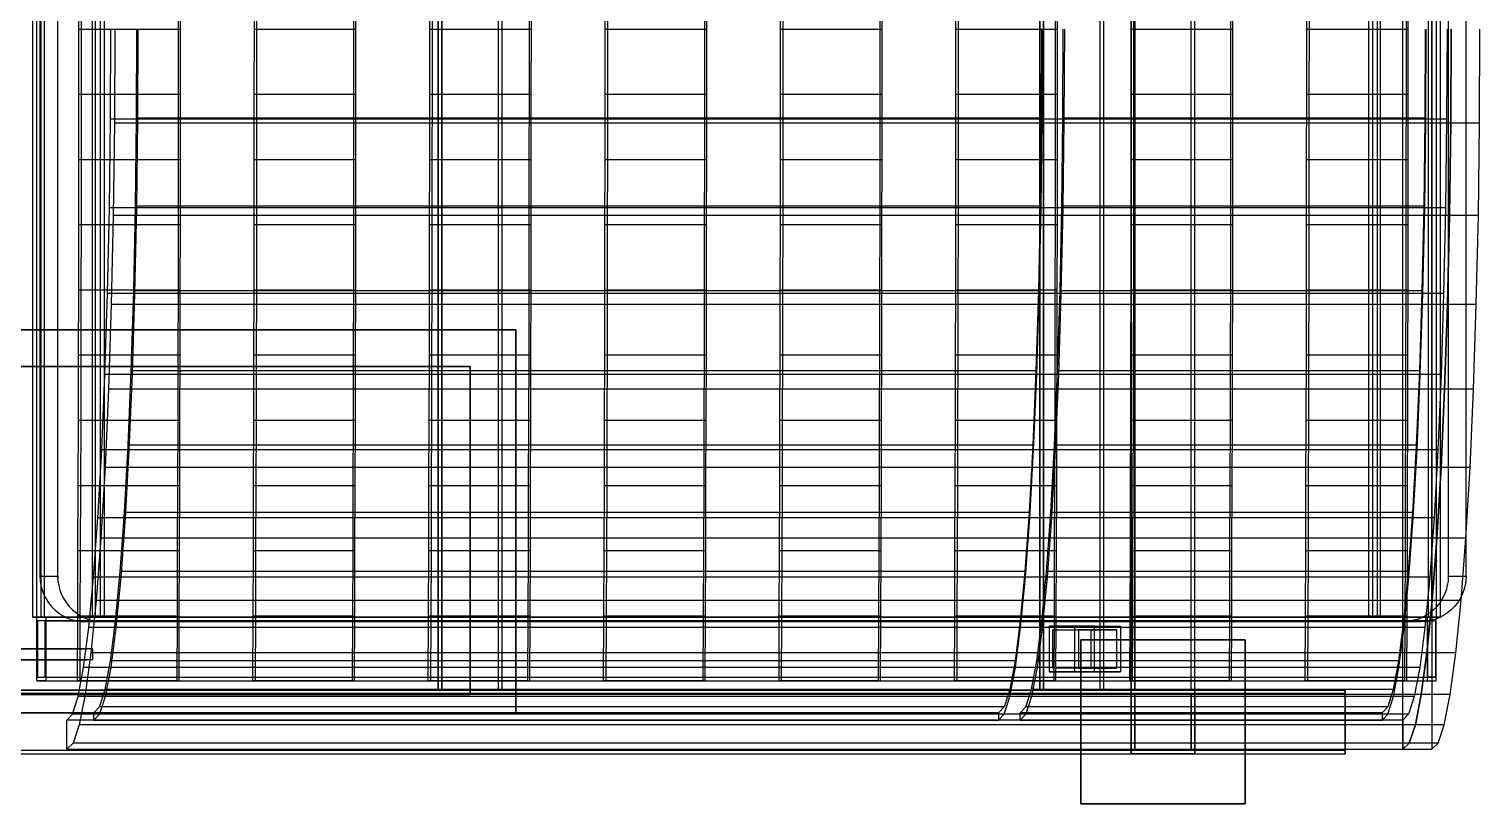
# Model space of a CAD drawing. Header units: millimetres. Extents: x -780 to 1354, y -435 to 425.
# Drawn here: x 558 to 1354, y -425 to 0 of the extents above; entities that cross this region are included whole.
import ezdxf

# ---------------------------------------------------------------- set-up
doc = ezdxf.new("R2010")
doc.units = ezdxf.units.MM
for name, color, linetype in [('B01', 7, 'Continuous'), ('B12', 7, 'Continuous'), ('B220', 7, 'Continuous'), ('B320', 7, 'Continuous'), ('B63', 7, 'Continuous'), ('B64', 7, 'Continuous'), ('C3', 7, 'Continuous'), ('C31', 7, 'Continuous'), ('E09', 7, 'Continuous'), ('E10', 7, 'Continuous'), ('EH1', 7, 'Continuous'), ('EH2', 7, 'Continuous'), ('H010', 7, 'Continuous'), ('L010', 7, 'Continuous'), ('L020', 7, 'Continuous'), ('L021', 7, 'Continuous'), ('L1000', 7, 'Continuous'), ('L1001', 7, 'Continuous'), ('L1002', 7, 'Continuous'), ('L1003', 7, 'Continuous'), ('L1004', 7, 'Continuous'), ('L1005', 7, 'Continuous'), ('L1006', 7, 'Continuous'), ('L1007', 7, 'Continuous'), ('L200', 7, 'Continuous'), ('T10', 7, 'Continuous')]:
    doc.layers.add(name, color=color, linetype=linetype)

msp = doc.modelspace()

# ---------------------------------------------------------------- linework, layer by layer
at = {"layer": 'B01'}
for points in [[(1280, -362.5), (-780, -362.5)], [(-780, -362.5), (1280, -362.5)], [(1280, -364.5), (-780, -364.5)], [(-780, -364.5), (1280, -364.5)], [(1280, -362.5), (1280, -362.5)], [(1280, -397.5), (1280, -362.5)], [(1280, -362.5), (1280, -397.5)], [(1280, -395.5), (1280, -364.5)], [(1280, -364.5), (1280, -395.5)], [(1280, -364.5), (1280, -364.5)], [(-780, -395.5), (1280, -395.5)], [(-780, -395.5), (1280, -395.5)], [(-780, -397.5), (1280, -397.5)], [(-780, -397.5), (1280, -397.5)], [(1280, -395.5), (1280, -395.5)], [(1280, -397.5), (1280, -397.5)]]:
    msp.add_lwpolyline(points, dxfattribs=at)
at = {"layer": 'B12'}
for points in [[(1162.5, 362.5), (1162.5, -362.5)], [(1162.5, -362.5), (1162.5, 362.5)], [(1164.5, 362.5), (1164.5, -362.5)], [(1164.5, -362.5), (1164.5, 362.5)], [(1195.5, -362.5), (1195.5, 362.5)], [(1195.5, -362.5), (1195.5, 362.5)], [(1197.5, -362.5), (1197.5, 362.5)], [(1197.5, -362.5), (1197.5, 362.5)], [(1162.5, -362.5), (1162.5, -362.5)], [(1162.5, -362.5), (1197.5, -362.5)], [(1197.5, -362.5), (1162.5, -362.5)], [(1164.5, -362.5), (1195.5, -362.5)], [(1195.5, -362.5), (1164.5, -362.5)], [(1164.5, -362.5), (1164.5, -362.5)], [(1195.5, -362.5), (1195.5, -362.5)], [(1197.5, -362.5), (1197.5, -362.5)]]:
    msp.add_lwpolyline(points, dxfattribs=at)
at = {"layer": 'B220'}
for points in [[(1162.5, -362.5), (1162.5, -362.5)], [(1197.5, -362.5), (1162.5, -362.5)], [(1162.5, -362.5), (1197.5, -362.5)], [(1162.5, -362.5), (1162.5, -397.5)], [(1162.5, -397.5), (1162.5, -362.5)], [(1164.5, -364.5), (1164.5, -364.5)], [(1164.5, -395.5), (1164.5, -364.5)], [(1164.5, -364.5), (1164.5, -395.5)], [(1164.5, -364.5), (1195.5, -364.5)], [(1195.5, -364.5), (1164.5, -364.5)], [(1195.5, -364.5), (1195.5, -364.5)], [(1195.5, -364.5), (1195.5, -395.5)], [(1195.5, -395.5), (1195.5, -364.5)], [(1197.5, -362.5), (1197.5, -362.5)], [(1197.5, -397.5), (1197.5, -362.5)], [(1197.5, -362.5), (1197.5, -397.5)], [(1162.5, -397.5), (1162.5, -397.5)], [(1162.5, -397.5), (1197.5, -397.5)], [(1197.5, -397.5), (1162.5, -397.5)], [(1164.5, -395.5), (1164.5, -395.5)], [(1195.5, -395.5), (1164.5, -395.5)], [(1164.5, -395.5), (1195.5, -395.5)], [(1195.5, -395.5), (1195.5, -395.5)], [(1197.5, -397.5), (1197.5, -397.5)]]:
    msp.add_lwpolyline(points, dxfattribs=at)
at = {"layer": 'B320'}
for points in [[(1135, -425), (1135, -335)], [(1135, -335), (1135, -335)], [(1135, -335), (1135, -425)], [(1225, -335), (1135, -335)], [(1135, -335), (1225, -335)], [(1225, -335), (1225, -425)], [(1225, -335), (1225, -335)], [(1225, -425), (1225, -335)], [(1135, -425), (1135, -425)], [(1135, -425), (1225, -425)], [(1225, -425), (1135, -425)], [(1225, -425), (1225, -425)]]:
    msp.add_lwpolyline(points, dxfattribs=at)
at = {"layer": 'B63'}
for points in [[(782.5, 362.5), (782.5, -362.5)], [(782.5, -362.5), (782.5, 362.5)], [(784.5, 362.5), (784.5, -362.5)], [(784.5, -362.5), (784.5, 362.5)], [(815.5, -362.5), (815.5, 362.5)], [(815.5, -362.5), (815.5, 362.5)], [(817.5, -362.5), (817.5, 362.5)], [(817.5, -362.5), (817.5, 362.5)], [(782.5, -362.5), (782.5, -362.5)], [(782.5, -362.5), (817.5, -362.5)], [(817.5, -362.5), (782.5, -362.5)], [(784.5, -362.5), (815.5, -362.5)], [(815.5, -362.5), (784.5, -362.5)], [(784.5, -362.5), (784.5, -362.5)], [(815.5, -362.5), (815.5, -362.5)], [(817.5, -362.5), (817.5, -362.5)]]:
    msp.add_lwpolyline(points, dxfattribs=at)
at = {"layer": 'B64'}
for points in [[(1112.5, 362.5), (1112.5, -362.5)], [(1112.5, -362.5), (1112.5, 362.5)], [(1114.5, 362.5), (1114.5, -362.5)], [(1114.5, -362.5), (1114.5, 362.5)], [(1145.5, -362.5), (1145.5, 362.5)], [(1145.5, -362.5), (1145.5, 362.5)], [(1147.5, -362.5), (1147.5, 362.5)], [(1147.5, -362.5), (1147.5, 362.5)], [(1112.5, -362.5), (1112.5, -362.5)], [(1112.5, -362.5), (1147.5, -362.5)], [(1147.5, -362.5), (1112.5, -362.5)], [(1114.5, -362.5), (1145.5, -362.5)], [(1145.5, -362.5), (1114.5, -362.5)], [(1114.5, -362.5), (1114.5, -362.5)], [(1145.5, -362.5), (1145.5, -362.5)], [(1147.5, -362.5), (1147.5, -362.5)]]:
    msp.add_lwpolyline(points, dxfattribs=at)
at = {"layer": 'C3'}
for points in [[(602.78, -49.47), (602.99, 0)], [(605.21, 0), (604.99, -51.56)], [(1335.79, 0), (1335.58, -49.47)], [(1337.79, -51.56), (1338.01, 0)], [(602.16, -98.09), (602.78, -49.47)], [(1335.58, -49.47), (602.78, -49.47)], [(604.99, -51.56), (604.31, -102.23)], [(1337.79, -51.56), (604.99, -51.56)], [(1335.58, -49.47), (1334.96, -98.09)], [(1337.11, -102.23), (1337.79, -51.56)], [(601.14, -145.04), (602.16, -98.09)], [(1334.96, -98.09), (602.16, -98.09)], [(604.31, -102.23), (603.2, -151.16)], [(1337.11, -102.23), (604.31, -102.23)], [(1334.96, -98.09), (1333.94, -145.04)], [(1336, -151.16), (1337.11, -102.23)], [(599.74, -189.5), (601.14, -145.04)], [(1333.94, -145.04), (601.14, -145.04)], [(603.2, -151.16), (601.67, -197.5)], [(1336, -151.16), (603.2, -151.16)], [(1333.94, -145.04), (1332.54, -189.5)], [(1334.47, -197.5), (1336, -151.16)], [(597.98, -230.72), (599.74, -189.5)], [(1332.54, -189.5), (599.74, -189.5)], [(1332.54, -189.5), (1330.78, -230.72)], [(601.67, -197.5), (599.75, -240.46)], [(1334.47, -197.5), (601.67, -197.5)], [(1332.55, -240.46), (1334.47, -197.5)], [(595.89, -267.99), (597.98, -230.72)], [(1330.78, -230.72), (597.98, -230.72)], [(1330.78, -230.72), (1328.69, -267.99)], [(599.75, -240.46), (597.47, -279.31)], [(1332.55, -240.46), (599.75, -240.46)], [(1330.27, -279.31), (1332.55, -240.46)], [(593.51, -300.68), (595.89, -267.99)], [(1328.69, -267.99), (595.89, -267.99)], [(1328.69, -267.99), (1326.31, -300.68)], [(597.47, -279.31), (594.87, -313.37)], [(1330.27, -279.31), (597.47, -279.31)], [(1327.67, -313.37), (1330.27, -279.31)], [(590.88, -328.22), (593.51, -300.68)], [(1326.31, -300.68), (593.51, -300.68)], [(1326.31, -300.68), (1323.68, -328.22)], [(594.87, -313.37), (591.99, -342.08)], [(1327.67, -313.37), (594.87, -313.37)], [(1324.79, -342.08), (1327.67, -313.37)], [(588.04, -350.15), (590.88, -328.22)], [(1323.68, -328.22), (590.88, -328.22)], [(1323.68, -328.22), (1320.84, -350.15)], [(591.99, -342.08), (588.89, -364.93)], [(1324.79, -342.08), (591.99, -342.08)], [(1321.69, -364.93), (1324.79, -342.08)], [(585.04, -366.09), (588.04, -350.15)], [(1320.84, -350.15), (588.04, -350.15)], [(1320.84, -350.15), (1317.84, -366.09)], [(588.89, -364.93), (585.62, -381.54)], [(1321.69, -364.93), (588.89, -364.93)], [(1318.41, -381.54), (1321.69, -364.93)], [(581.93, -375.76), (585.04, -366.09)], [(1317.84, -366.09), (585.04, -366.09)], [(1317.84, -366.09), (1314.73, -375.76)], [(578.77, -379), (581.93, -375.76)], [(1311.57, -379), (578.77, -379)], [(578.77, -395), (578.77, -379)], [(1314.73, -375.76), (581.93, -375.76)], [(585.62, -381.54), (582.22, -391.62)], [(1318.41, -381.54), (585.62, -381.54)], [(1314.73, -375.76), (1311.57, -379)], [(1311.57, -379), (1311.57, -395)], [(1315.02, -391.62), (1318.41, -381.54)], [(582.22, -391.62), (578.77, -395)], [(578.77, -395), (1311.57, -395)], [(1315.02, -391.62), (582.22, -391.62)], [(1311.57, -395), (1315.02, -391.62)]]:
    msp.add_lwpolyline(points, dxfattribs=at)
at = {"layer": 'C31'}
for points in [[(1311.57, -395), (1311.57, 395)], [(1327.41, 395), (1327.41, -395)], [(1338.01, 0), (1337.79, -51.56)], [(1353.63, -51.56), (1353.86, 0)], [(1337.79, -51.56), (1337.11, -102.23)], [(1353.63, -51.56), (1337.79, -51.56)], [(1352.96, -102.23), (1353.63, -51.56)], [(1337.11, -102.23), (1336, -151.16)], [(1352.96, -102.23), (1337.11, -102.23)], [(1351.84, -151.16), (1352.96, -102.23)], [(1336, -151.16), (1334.47, -197.5)], [(1351.84, -151.16), (1336, -151.16)], [(1350.31, -197.5), (1351.84, -151.16)], [(1334.47, -197.5), (1332.55, -240.46)], [(1350.31, -197.5), (1334.47, -197.5)], [(1348.39, -240.46), (1350.31, -197.5)], [(1332.55, -240.46), (1330.27, -279.31)], [(1348.39, -240.46), (1332.55, -240.46)], [(1346.11, -279.31), (1348.39, -240.46)], [(1330.27, -279.31), (1327.67, -313.37)], [(1346.11, -279.31), (1330.27, -279.31)], [(1343.51, -313.37), (1346.11, -279.31)], [(1327.67, -313.37), (1324.79, -342.08)], [(1343.51, -313.37), (1327.67, -313.37)], [(1340.64, -342.08), (1343.51, -313.37)], [(1324.79, -342.08), (1321.69, -364.93)], [(1340.64, -342.08), (1324.79, -342.08)], [(1337.53, -364.93), (1340.64, -342.08)], [(1321.69, -364.93), (1318.41, -381.54)], [(1337.53, -364.93), (1321.69, -364.93)], [(1334.26, -381.54), (1337.53, -364.93)], [(1318.41, -381.54), (1315.02, -391.62)], [(1334.26, -381.54), (1318.41, -381.54)], [(1330.87, -391.62), (1334.26, -381.54)], [(1315.02, -391.62), (1311.57, -395)], [(1311.57, -395), (1327.41, -395)], [(1330.87, -391.62), (1315.02, -391.62)], [(1327.41, -395), (1330.87, -391.62)]]:
    msp.add_lwpolyline(points, dxfattribs=at)
at = {"layer": 'E09'}
for points in [[(825, -165), (475, -165)], [(475, -165), (825, -165)], [(825, -165), (825, -375)], [(825, -165), (825, -165)], [(825, -375), (825, -165)], [(475, -375), (825, -375)], [(825, -375), (475, -375)], [(825, -375), (825, -375)]]:
    msp.add_lwpolyline(points, dxfattribs=at)
at = {"layer": 'E10'}
for points in [[(800, -185), (500, -185)], [(500, -185), (800, -185)], [(800, -185), (800, -365)], [(800, -185), (800, -185)], [(800, -365), (800, -185)], [(500, -365), (800, -365)], [(800, -365), (500, -365)], [(800, -365), (800, -365)]]:
    msp.add_lwpolyline(points, dxfattribs=at)
at = {"layer": 'EH1'}
for points in [[(617.08, -48.95), (617.28, 0)], [(617.84, 0), (617.63, -49.47)], [(1113.46, 0), (1113.25, -48.95)], [(1113.81, -49.47), (1114.01, 0)], [(616.48, -97.06), (617.08, -48.95)], [(617.63, -49.47), (617.02, -98.09)], [(1113.25, -48.95), (617.08, -48.95)], [(1113.81, -49.47), (617.63, -49.47)], [(1113.25, -48.95), (1112.65, -97.06)], [(1113.19, -98.09), (1113.81, -49.47)], [(615.48, -143.51), (616.48, -97.06)], [(617.02, -98.09), (616, -145.04)], [(1112.65, -97.06), (616.48, -97.06)], [(1113.19, -98.09), (617.02, -98.09)], [(1112.65, -97.06), (1111.66, -143.51)], [(1112.17, -145.04), (1113.19, -98.09)], [(614.12, -187.5), (615.48, -143.51)], [(616, -145.04), (614.6, -189.5)], [(1111.66, -143.51), (615.48, -143.51)], [(1112.17, -145.04), (616, -145.04)], [(1111.66, -143.51), (1110.29, -187.5)], [(1110.77, -189.5), (1112.17, -145.04)], [(612.4, -228.29), (614.12, -187.5)], [(614.6, -189.5), (612.84, -230.72)], [(1110.29, -187.5), (614.12, -187.5)], [(1110.77, -189.5), (614.6, -189.5)], [(1110.29, -187.5), (1108.57, -228.29)], [(1109.01, -230.72), (1110.77, -189.5)], [(610.36, -265.17), (612.4, -228.29)], [(612.84, -230.72), (610.75, -267.99)], [(1108.57, -228.29), (612.4, -228.29)], [(1109.01, -230.72), (612.84, -230.72)], [(1108.57, -228.29), (1106.53, -265.17)], [(1106.92, -267.99), (1109.01, -230.72)], [(608.03, -297.51), (610.36, -265.17)], [(610.75, -267.99), (608.37, -300.68)], [(1106.53, -265.17), (610.36, -265.17)], [(1106.92, -267.99), (610.75, -267.99)], [(1106.53, -265.17), (1104.2, -297.51)], [(1104.54, -300.68), (1106.92, -267.99)], [(605.46, -324.76), (608.03, -297.51)], [(608.37, -300.68), (605.73, -328.22)], [(1104.2, -297.51), (608.03, -297.51)], [(1104.54, -300.68), (608.37, -300.68)], [(1104.2, -297.51), (1101.63, -324.76)], [(1101.91, -328.22), (1104.54, -300.68)], [(602.68, -346.45), (605.46, -324.76)], [(1101.63, -324.76), (605.46, -324.76)], [(1101.63, -324.76), (1098.85, -346.45)], [(605.73, -328.22), (602.89, -350.15)], [(1101.91, -328.22), (605.73, -328.22)], [(1099.06, -350.15), (1101.91, -328.22)], [(599.75, -362.22), (602.68, -346.45)], [(1098.85, -346.45), (602.68, -346.45)], [(1098.85, -346.45), (1095.92, -362.22)], [(602.89, -350.15), (599.89, -366.09)], [(1099.06, -350.15), (602.89, -350.15)], [(1096.06, -366.09), (1099.06, -350.15)], [(596.71, -371.79), (599.75, -362.22)], [(1095.92, -362.22), (599.75, -362.22)], [(1095.92, -362.22), (1092.89, -371.79)], [(593.63, -375), (596.71, -371.79)], [(1092.89, -371.79), (596.71, -371.79)], [(599.89, -366.09), (596.79, -375.76)], [(1096.06, -366.09), (599.89, -366.09)], [(1092.89, -371.79), (1089.8, -375)], [(1092.96, -375.76), (1096.06, -366.09)], [(1089.8, -375), (593.63, -375)], [(593.63, -379), (593.63, -375)], [(596.79, -375.76), (593.63, -379)], [(593.63, -379), (1089.8, -379)], [(1092.96, -375.76), (596.79, -375.76)], [(1089.8, -375), (1089.8, -379)], [(1089.8, -379), (1092.96, -375.76)]]:
    msp.add_lwpolyline(points, dxfattribs=at)
at = {"layer": 'EH2'}
for points in [[(1125.14, -48.95), (1125.34, 0)], [(1125.9, 0), (1125.69, -49.47)], [(1323.81, 0), (1323.61, -48.95)], [(1324.16, -49.47), (1324.37, 0)], [(1124.53, -97.06), (1125.14, -48.95)], [(1125.69, -49.47), (1125.07, -98.09)], [(1323.61, -48.95), (1125.14, -48.95)], [(1324.16, -49.47), (1125.69, -49.47)], [(1323.61, -48.95), (1323, -97.06)], [(1323.54, -98.09), (1324.16, -49.47)], [(1123.54, -143.51), (1124.53, -97.06)], [(1125.07, -98.09), (1124.05, -145.04)], [(1323, -97.06), (1124.53, -97.06)], [(1323.54, -98.09), (1125.07, -98.09)], [(1323, -97.06), (1322.01, -143.51)], [(1322.52, -145.04), (1323.54, -98.09)], [(1122.17, -187.5), (1123.54, -143.51)], [(1124.05, -145.04), (1122.65, -189.5)], [(1322.01, -143.51), (1123.54, -143.51)], [(1322.52, -145.04), (1124.05, -145.04)], [(1322.01, -143.51), (1320.64, -187.5)], [(1321.12, -189.5), (1322.52, -145.04)], [(1120.45, -228.29), (1122.17, -187.5)], [(1122.65, -189.5), (1120.89, -230.72)], [(1320.64, -187.5), (1122.17, -187.5)], [(1321.12, -189.5), (1122.65, -189.5)], [(1320.64, -187.5), (1318.92, -228.29)], [(1319.36, -230.72), (1321.12, -189.5)], [(1118.41, -265.17), (1120.45, -228.29)], [(1120.89, -230.72), (1118.8, -267.99)], [(1318.92, -228.29), (1120.45, -228.29)], [(1319.36, -230.72), (1120.89, -230.72)], [(1318.92, -228.29), (1316.88, -265.17)], [(1317.27, -267.99), (1319.36, -230.72)], [(1116.08, -297.51), (1118.41, -265.17)], [(1118.8, -267.99), (1116.42, -300.68)], [(1316.88, -265.17), (1118.41, -265.17)], [(1317.27, -267.99), (1118.8, -267.99)], [(1316.88, -265.17), (1314.55, -297.51)], [(1314.89, -300.68), (1317.27, -267.99)], [(1113.51, -324.76), (1116.08, -297.51)], [(1116.42, -300.68), (1113.79, -328.22)], [(1314.55, -297.51), (1116.08, -297.51)], [(1314.89, -300.68), (1116.42, -300.68)], [(1314.55, -297.51), (1311.98, -324.76)], [(1312.26, -328.22), (1314.89, -300.68)], [(1110.73, -346.45), (1113.51, -324.76)], [(1311.98, -324.76), (1113.51, -324.76)], [(1311.98, -324.76), (1309.2, -346.45)], [(1113.79, -328.22), (1110.95, -350.15)], [(1312.26, -328.22), (1113.79, -328.22)], [(1309.42, -350.15), (1312.26, -328.22)], [(1107.8, -362.22), (1110.73, -346.45)], [(1309.2, -346.45), (1110.73, -346.45)], [(1309.2, -346.45), (1306.27, -362.22)], [(1110.95, -350.15), (1107.95, -366.09)], [(1309.42, -350.15), (1110.95, -350.15)], [(1306.42, -366.09), (1309.42, -350.15)], [(1104.77, -371.79), (1107.8, -362.22)], [(1306.27, -362.22), (1107.8, -362.22)], [(1306.27, -362.22), (1303.24, -371.79)], [(1101.68, -375), (1104.77, -371.79)], [(1303.24, -371.79), (1104.77, -371.79)], [(1107.95, -366.09), (1104.84, -375.76)], [(1306.42, -366.09), (1107.95, -366.09)], [(1303.24, -371.79), (1300.15, -375)], [(1303.31, -375.76), (1306.42, -366.09)], [(1300.15, -375), (1101.68, -375)], [(1101.68, -379), (1101.68, -375)], [(1104.84, -375.76), (1101.68, -379)], [(1101.68, -379), (1300.15, -379)], [(1303.31, -375.76), (1104.84, -375.76)], [(1300.15, -375), (1300.15, -379)], [(1300.15, -379), (1303.31, -375.76)]]:
    msp.add_lwpolyline(points, dxfattribs=at)
at = {"layer": 'H010'}
for points in [[(593, -340), (589.73, -340), (580.41, -340), (566.46, -340), (550, -340), (533.54, -340), (519.59, -340), (510.27, -340), (507, -340), (510.27, -340), (519.59, -340), (533.54, -340), (550, -340), (566.46, -340), (580.41, -340), (589.73, -340)], [(593, -346), (593, -340)], [(593, -346), (589.73, -346), (580.41, -346), (566.46, -346), (550, -346), (533.54, -346), (519.59, -346), (510.27, -346), (507, -346), (510.27, -346), (519.59, -346), (533.54, -346), (550, -346), (566.46, -346), (580.41, -346), (589.73, -346)]]:
    msp.add_lwpolyline(points, dxfattribs=at)
at = {"layer": 'L010'}
for points in [[(1324.92, -322.5), (562.42, -322.5)], [(562.42, -322.5), (567.29, -322.5)], [(562.42, -357.5), (562.42, -322.5)], [(1325.2, -324.5), (562.7, -324.5)], [(562.7, -324.5), (562.7, -355.5)], [(567.01, -324.5), (562.7, -324.5)], [(567.01, -324.5), (1329.52, -324.5)], [(567.01, -355.5), (567.01, -324.5)], [(567.29, -322.5), (1329.8, -322.5)], [(567.29, -322.5), (567.29, -357.5)], [(1329.8, -322.5), (1324.92, -322.5)], [(1324.92, -322.5), (1324.92, -357.5)], [(1325.2, -355.5), (1325.2, -324.5)], [(1325.2, -324.5), (1329.52, -324.5)], [(1329.52, -324.5), (1329.52, -355.5)], [(1329.8, -357.5), (1329.8, -322.5)], [(562.42, -357.5), (1324.92, -357.5)], [(567.29, -357.5), (562.42, -357.5)], [(562.7, -355.5), (1325.2, -355.5)], [(562.7, -355.5), (567.01, -355.5)], [(567.01, -355.5), (1329.52, -355.5)], [(567.29, -357.5), (1329.8, -357.5)], [(1324.92, -357.5), (1329.8, -357.5)], [(1329.52, -355.5), (1325.2, -355.5)]]:
    msp.add_lwpolyline(points, dxfattribs=at)
at = {"layer": 'L020'}
for points in [[(559.94, 322.5), (559.94, -322.5)], [(562.2, 322.5), (562.2, -322.5)], [(564.81, -322.5), (564.81, 322.5)], [(566.52, -322.5), (566.52, 322.5)], [(592.9, -322.5), (592.9, 322.5)], [(594.6, -322.5), (594.6, 322.5)], [(597.21, -322.5), (597.21, 322.5)], [(599.47, -322.5), (599.47, 322.5)], [(559.94, -322.5), (564.81, -322.5)], [(594.6, -322.5), (559.94, -322.5)], [(562.2, -322.5), (592.9, -322.5)], [(566.52, -322.5), (562.2, -322.5)], [(564.81, -322.5), (599.47, -322.5)], [(597.21, -322.5), (566.52, -322.5)], [(592.9, -322.5), (597.21, -322.5)], [(599.47, -322.5), (594.6, -322.5)]]:
    msp.add_lwpolyline(points, dxfattribs=at)
at = {"layer": 'L021'}
for points in [[(1292.74, 322.5), (1292.74, -322.5)], [(1295, 322.5), (1295, -322.5)], [(1297.61, -322.5), (1297.61, 322.5)], [(1299.31, -322.5), (1299.31, 322.5)], [(1325.7, -322.5), (1325.7, 322.5)], [(1327.4, -322.5), (1327.4, 322.5)], [(1330.01, -322.5), (1330.01, 322.5)], [(1332.27, -322.5), (1332.27, 322.5)], [(1292.74, -322.5), (1297.61, -322.5)], [(1327.4, -322.5), (1292.74, -322.5)], [(1295, -322.5), (1325.7, -322.5)], [(1299.31, -322.5), (1295, -322.5)], [(1297.61, -322.5), (1332.27, -322.5)], [(1330.01, -322.5), (1299.31, -322.5)], [(1325.7, -322.5), (1330.01, -322.5)], [(1332.27, -322.5), (1327.4, -322.5)]]:
    msp.add_lwpolyline(points, dxfattribs=at)
at = {"layer": 'L1000'}
for points in [[(585.45, 0), (585.45, 35.75)], [(586.7, 35.75), (586.71, 0)], [(639.91, 35.75), (639.92, 0)], [(641.17, 0), (641.16, 35.75)], [(585.45, 0), (639.92, 0)], [(585.45, -35.75), (585.45, 0)], [(586.71, 0), (586.7, -35.75)], [(586.71, 0), (641.17, 0)], [(639.92, 0), (639.91, -35.75)], [(641.16, -35.75), (641.17, 0)], [(585.42, -71.5), (585.45, -35.75)], [(585.45, -35.75), (639.91, -35.75)], [(586.7, -35.75), (586.67, -71.5)], [(586.7, -35.75), (641.16, -35.75)], [(639.91, -35.75), (639.89, -71.5)], [(641.14, -71.5), (641.16, -35.75)], [(585.38, -107.25), (585.42, -71.5)], [(585.42, -71.5), (639.89, -71.5)], [(586.67, -71.5), (586.63, -107.25)], [(586.67, -71.5), (641.14, -71.5)], [(639.89, -71.5), (639.84, -107.25)], [(641.1, -107.25), (641.14, -71.5)], [(585.32, -143), (585.38, -107.25)], [(585.38, -107.25), (639.84, -107.25)], [(586.63, -107.25), (586.57, -143)], [(586.63, -107.25), (641.1, -107.25)], [(639.84, -107.25), (639.79, -143)], [(641.04, -143), (641.1, -107.25)], [(585.25, -178.75), (585.32, -143)], [(585.32, -143), (639.79, -143)], [(586.57, -143), (586.5, -178.75)], [(586.57, -143), (641.04, -143)], [(639.79, -143), (639.71, -178.75)], [(640.96, -178.75), (641.04, -143)], [(585.15, -214.5), (585.25, -178.75)], [(585.25, -178.75), (639.71, -178.75)], [(586.5, -178.75), (586.41, -214.5)], [(586.5, -178.75), (640.96, -178.75)], [(639.71, -178.75), (639.62, -214.5)], [(640.87, -214.5), (640.96, -178.75)], [(585.05, -250.25), (585.15, -214.5)], [(585.15, -214.5), (639.62, -214.5)], [(586.41, -214.5), (586.3, -250.25)], [(586.41, -214.5), (640.87, -214.5)], [(639.62, -214.5), (639.51, -250.25)], [(640.76, -250.25), (640.87, -214.5)], [(584.92, -286), (585.05, -250.25)], [(585.05, -250.25), (639.51, -250.25)], [(586.3, -250.25), (586.17, -286)], [(586.3, -250.25), (640.76, -250.25)], [(639.51, -250.25), (639.38, -286)], [(640.64, -286), (640.76, -250.25)], [(584.78, -321.75), (584.92, -286)], [(584.92, -286), (639.38, -286)], [(586.17, -286), (586.03, -321.75)], [(586.17, -286), (640.64, -286)], [(639.38, -286), (639.24, -321.75)], [(640.5, -321.75), (640.64, -286)], [(584.62, -357.5), (584.78, -321.75)], [(584.78, -321.75), (639.24, -321.75)], [(586.03, -321.75), (585.87, -357.5)], [(586.03, -321.75), (640.5, -321.75)], [(639.24, -321.75), (639.08, -357.5)], [(640.34, -357.5), (640.5, -321.75)], [(639.08, -357.5), (584.62, -357.5)], [(585.87, -357.5), (584.62, -357.5)], [(585.87, -357.5), (640.34, -357.5)], [(639.08, -357.5), (640.34, -357.5)]]:
    msp.add_lwpolyline(points, dxfattribs=at)
at = {"layer": 'L1001'}
for points in [[(681.65, 0), (681.64, 35.75)], [(682.9, 35.75), (682.9, 0)], [(736.11, 35.75), (736.12, 0)], [(737.37, 0), (737.36, 35.75)], [(681.64, -35.75), (681.65, 0)], [(681.65, 0), (736.12, 0)], [(682.9, 0), (737.37, 0)], [(682.9, 0), (682.9, -35.75)], [(736.12, 0), (736.11, -35.75)], [(737.36, -35.75), (737.37, 0)], [(681.62, -71.5), (681.64, -35.75)], [(681.64, -35.75), (736.11, -35.75)], [(682.9, -35.75), (682.87, -71.5)], [(682.9, -35.75), (737.36, -35.75)], [(736.11, -35.75), (736.08, -71.5)], [(737.34, -71.5), (737.36, -35.75)], [(681.58, -107.25), (681.62, -71.5)], [(681.62, -71.5), (736.08, -71.5)], [(682.87, -71.5), (682.83, -107.25)], [(682.87, -71.5), (737.34, -71.5)], [(736.08, -71.5), (736.04, -107.25)], [(737.29, -107.25), (737.34, -71.5)], [(681.52, -143), (681.58, -107.25)], [(681.58, -107.25), (736.04, -107.25)], [(682.83, -107.25), (682.77, -143)], [(682.83, -107.25), (737.29, -107.25)], [(736.04, -107.25), (735.98, -143)], [(737.24, -143), (737.29, -107.25)], [(681.44, -178.75), (681.52, -143)], [(681.52, -143), (735.98, -143)], [(682.77, -143), (682.7, -178.75)], [(682.77, -143), (737.24, -143)], [(735.98, -143), (735.91, -178.75)], [(737.16, -178.75), (737.24, -143)], [(681.35, -214.5), (681.44, -178.75)], [(681.44, -178.75), (735.91, -178.75)], [(682.7, -178.75), (682.6, -214.5)], [(682.7, -178.75), (737.16, -178.75)], [(735.91, -178.75), (735.82, -214.5)], [(737.07, -214.5), (737.16, -178.75)], [(681.24, -250.25), (681.35, -214.5)], [(681.35, -214.5), (735.82, -214.5)], [(682.6, -214.5), (682.5, -250.25)], [(682.6, -214.5), (737.07, -214.5)], [(735.82, -214.5), (735.71, -250.25)], [(736.96, -250.25), (737.07, -214.5)], [(681.12, -286), (681.24, -250.25)], [(681.24, -250.25), (735.71, -250.25)], [(682.5, -250.25), (682.37, -286)], [(682.5, -250.25), (736.96, -250.25)], [(735.71, -250.25), (735.58, -286)], [(736.83, -286), (736.96, -250.25)], [(680.98, -321.75), (681.12, -286)], [(681.12, -286), (735.58, -286)], [(682.37, -286), (682.23, -321.75)], [(682.37, -286), (736.83, -286)], [(735.58, -286), (735.44, -321.75)], [(736.69, -321.75), (736.83, -286)], [(680.82, -357.5), (680.98, -321.75)], [(680.98, -321.75), (735.44, -321.75)], [(682.23, -321.75), (682.07, -357.5)], [(682.23, -321.75), (736.69, -321.75)], [(735.44, -321.75), (735.28, -357.5)], [(736.53, -357.5), (736.69, -321.75)], [(735.28, -357.5), (680.82, -357.5)], [(682.07, -357.5), (680.82, -357.5)], [(682.07, -357.5), (736.53, -357.5)], [(735.28, -357.5), (736.53, -357.5)]]:
    msp.add_lwpolyline(points, dxfattribs=at)
at = {"layer": 'L1002'}
for points in [[(777.85, 0), (777.84, 35.75)], [(779.09, 35.75), (779.1, 0)], [(832.31, 35.75), (832.31, 0)], [(833.57, 0), (833.56, 35.75)], [(777.84, -35.75), (777.85, 0)], [(777.85, 0), (832.31, 0)], [(779.1, 0), (779.09, -35.75)], [(779.1, 0), (833.57, 0)], [(832.31, 0), (832.31, -35.75)], [(833.56, -35.75), (833.57, 0)], [(777.82, -71.5), (777.84, -35.75)], [(777.84, -35.75), (832.31, -35.75)], [(779.09, -35.75), (779.07, -71.5)], [(779.09, -35.75), (833.56, -35.75)], [(832.31, -35.75), (832.28, -71.5)], [(833.53, -71.5), (833.56, -35.75)], [(777.77, -107.25), (777.82, -71.5)], [(777.82, -71.5), (832.28, -71.5)], [(779.07, -71.5), (779.03, -107.25)], [(779.07, -71.5), (833.53, -71.5)], [(832.28, -71.5), (832.24, -107.25)], [(833.49, -107.25), (833.53, -71.5)], [(777.72, -143), (777.77, -107.25)], [(777.77, -107.25), (832.24, -107.25)], [(779.03, -107.25), (778.97, -143)], [(779.03, -107.25), (833.49, -107.25)], [(832.24, -107.25), (832.18, -143)], [(833.43, -143), (833.49, -107.25)], [(777.64, -178.75), (777.72, -143)], [(777.72, -143), (832.18, -143)], [(778.97, -143), (778.89, -178.75)], [(778.97, -143), (833.43, -143)], [(832.18, -143), (832.11, -178.75)], [(833.36, -178.75), (833.43, -143)], [(777.55, -214.5), (777.64, -178.75)], [(777.64, -178.75), (832.11, -178.75)], [(778.89, -178.75), (778.8, -214.5)], [(778.89, -178.75), (833.36, -178.75)], [(832.11, -178.75), (832.01, -214.5)], [(833.27, -214.5), (833.36, -178.75)], [(777.44, -250.25), (777.55, -214.5)], [(777.55, -214.5), (832.01, -214.5)], [(778.8, -214.5), (778.69, -250.25)], [(778.8, -214.5), (833.27, -214.5)], [(832.01, -214.5), (831.9, -250.25)], [(833.16, -250.25), (833.27, -214.5)], [(777.31, -286), (777.44, -250.25)], [(777.44, -250.25), (831.9, -250.25)], [(778.69, -250.25), (778.57, -286)], [(778.69, -250.25), (833.16, -250.25)], [(831.9, -250.25), (831.78, -286)], [(833.03, -286), (833.16, -250.25)], [(777.17, -321.75), (777.31, -286)], [(777.31, -286), (831.78, -286)], [(778.57, -286), (778.43, -321.75)], [(778.57, -286), (833.03, -286)], [(831.78, -286), (831.64, -321.75)], [(832.89, -321.75), (833.03, -286)], [(777.01, -357.5), (777.17, -321.75)], [(777.17, -321.75), (831.64, -321.75)], [(778.43, -321.75), (778.27, -357.5)], [(778.43, -321.75), (832.89, -321.75)], [(831.64, -321.75), (831.48, -357.5)], [(832.73, -357.5), (832.89, -321.75)], [(831.48, -357.5), (777.01, -357.5)], [(778.27, -357.5), (777.01, -357.5)], [(778.27, -357.5), (832.73, -357.5)], [(831.48, -357.5), (832.73, -357.5)]]:
    msp.add_lwpolyline(points, dxfattribs=at)
at = {"layer": 'L1003'}
for points in [[(874.05, 0), (874.04, 35.75)], [(875.29, 35.75), (875.3, 0)], [(928.5, 35.75), (928.51, 0)], [(929.76, 0), (929.76, 35.75)], [(874.04, -35.75), (874.05, 0)], [(874.05, 0), (928.51, 0)], [(875.3, 0), (875.29, -35.75)], [(875.3, 0), (929.76, 0)], [(928.51, 0), (928.5, -35.75)], [(929.76, -35.75), (929.76, 0)], [(874.01, -71.5), (874.04, -35.75)], [(874.04, -35.75), (928.5, -35.75)], [(875.29, -35.75), (875.27, -71.5)], [(875.29, -35.75), (929.76, -35.75)], [(928.5, -35.75), (928.48, -71.5)], [(929.73, -71.5), (929.76, -35.75)], [(873.97, -107.25), (874.01, -71.5)], [(874.01, -71.5), (928.48, -71.5)], [(875.27, -71.5), (875.22, -107.25)], [(875.27, -71.5), (929.73, -71.5)], [(928.48, -71.5), (928.44, -107.25)], [(929.69, -107.25), (929.73, -71.5)], [(873.91, -143), (873.97, -107.25)], [(873.97, -107.25), (928.44, -107.25)], [(875.22, -107.25), (875.17, -143)], [(875.22, -107.25), (929.69, -107.25)], [(928.44, -107.25), (928.38, -143)], [(929.63, -143), (929.69, -107.25)], [(873.84, -178.75), (873.91, -143)], [(873.91, -143), (928.38, -143)], [(875.17, -143), (875.09, -178.75)], [(875.17, -143), (929.63, -143)], [(928.38, -143), (928.3, -178.75)], [(929.56, -178.75), (929.63, -143)], [(873.75, -214.5), (873.84, -178.75)], [(873.84, -178.75), (928.3, -178.75)], [(875.09, -178.75), (875, -214.5)], [(875.09, -178.75), (929.56, -178.75)], [(928.3, -178.75), (928.21, -214.5)], [(929.46, -214.5), (929.56, -178.75)], [(873.64, -250.25), (873.75, -214.5)], [(873.75, -214.5), (928.21, -214.5)], [(875, -214.5), (874.89, -250.25)], [(875, -214.5), (929.46, -214.5)], [(928.21, -214.5), (928.1, -250.25)], [(929.35, -250.25), (929.46, -214.5)], [(873.51, -286), (873.64, -250.25)], [(873.64, -250.25), (928.1, -250.25)], [(874.89, -250.25), (874.76, -286)], [(874.89, -250.25), (929.35, -250.25)], [(928.1, -250.25), (927.98, -286)], [(929.23, -286), (929.35, -250.25)], [(873.37, -321.75), (873.51, -286)], [(873.51, -286), (927.98, -286)], [(874.76, -286), (874.62, -321.75)], [(874.76, -286), (929.23, -286)], [(927.98, -286), (927.84, -321.75)], [(929.09, -321.75), (929.23, -286)], [(873.21, -357.5), (873.37, -321.75)], [(873.37, -321.75), (927.84, -321.75)], [(874.62, -321.75), (874.46, -357.5)], [(874.62, -321.75), (929.09, -321.75)], [(927.84, -321.75), (927.68, -357.5)], [(928.93, -357.5), (929.09, -321.75)], [(927.68, -357.5), (873.21, -357.5)], [(874.46, -357.5), (873.21, -357.5)], [(874.46, -357.5), (928.93, -357.5)], [(927.68, -357.5), (928.93, -357.5)]]:
    msp.add_lwpolyline(points, dxfattribs=at)
at = {"layer": 'L1004'}
for points in [[(970.24, 0), (970.24, 35.75)], [(971.49, 35.75), (971.5, 0)], [(1024.7, 35.75), (1024.71, 0)], [(1025.96, 0), (1025.95, 35.75)], [(970.24, 0), (1024.71, 0)], [(970.24, -35.75), (970.24, 0)], [(971.5, 0), (971.49, -35.75)], [(971.5, 0), (1025.96, 0)], [(1024.71, 0), (1024.7, -35.75)], [(1025.95, -35.75), (1025.96, 0)], [(970.21, -71.5), (970.24, -35.75)], [(970.24, -35.75), (1024.7, -35.75)], [(971.49, -35.75), (971.46, -71.5)], [(971.49, -35.75), (1025.95, -35.75)], [(1024.7, -35.75), (1024.68, -71.5)], [(1025.93, -71.5), (1025.95, -35.75)], [(970.17, -107.25), (970.21, -71.5)], [(970.21, -71.5), (1024.68, -71.5)], [(971.46, -71.5), (971.42, -107.25)], [(971.46, -71.5), (1025.93, -71.5)], [(1024.68, -71.5), (1024.63, -107.25)], [(1025.89, -107.25), (1025.93, -71.5)], [(970.11, -143), (970.17, -107.25)], [(970.17, -107.25), (1024.63, -107.25)], [(971.42, -107.25), (971.36, -143)], [(971.42, -107.25), (1025.89, -107.25)], [(1024.63, -107.25), (1024.58, -143)], [(1025.83, -143), (1025.89, -107.25)], [(970.04, -178.75), (970.11, -143)], [(970.11, -143), (1024.58, -143)], [(971.36, -143), (971.29, -178.75)], [(971.36, -143), (1025.83, -143)], [(1024.58, -143), (1024.5, -178.75)], [(1025.75, -178.75), (1025.83, -143)], [(969.94, -214.5), (970.04, -178.75)], [(970.04, -178.75), (1024.5, -178.75)], [(971.29, -178.75), (971.2, -214.5)], [(971.29, -178.75), (1025.75, -178.75)], [(1024.5, -178.75), (1024.41, -214.5)], [(1025.66, -214.5), (1025.75, -178.75)], [(969.83, -250.25), (969.94, -214.5)], [(969.94, -214.5), (1024.41, -214.5)], [(971.2, -214.5), (971.09, -250.25)], [(971.2, -214.5), (1025.66, -214.5)], [(1024.41, -214.5), (1024.3, -250.25)], [(1025.55, -250.25), (1025.66, -214.5)], [(969.71, -286), (969.83, -250.25)], [(969.83, -250.25), (1024.3, -250.25)], [(971.09, -250.25), (970.96, -286)], [(971.09, -250.25), (1025.55, -250.25)], [(1024.3, -250.25), (1024.17, -286)], [(1025.43, -286), (1025.55, -250.25)], [(969.57, -321.75), (969.71, -286)], [(969.71, -286), (1024.17, -286)], [(970.96, -286), (970.82, -321.75)], [(970.96, -286), (1025.43, -286)], [(1024.17, -286), (1024.03, -321.75)], [(1025.29, -321.75), (1025.43, -286)], [(969.41, -357.5), (969.57, -321.75)], [(969.57, -321.75), (1024.03, -321.75)], [(970.82, -321.75), (970.66, -357.5)], [(970.82, -321.75), (1025.29, -321.75)], [(1024.03, -321.75), (1023.87, -357.5)], [(1025.13, -357.5), (1025.29, -321.75)], [(1023.87, -357.5), (969.41, -357.5)], [(970.66, -357.5), (969.41, -357.5)], [(970.66, -357.5), (1025.13, -357.5)], [(1023.87, -357.5), (1025.13, -357.5)]]:
    msp.add_lwpolyline(points, dxfattribs=at)
at = {"layer": 'L1005'}
for points in [[(1066.44, 0), (1066.43, 35.75)], [(1067.69, 35.75), (1067.69, 0)], [(1120.9, 35.75), (1120.91, 0)], [(1122.16, 0), (1122.15, 35.75)], [(1066.43, -35.75), (1066.44, 0)], [(1066.44, 0), (1120.91, 0)], [(1067.69, 0), (1122.16, 0)], [(1067.69, 0), (1067.69, -35.75)], [(1120.91, 0), (1120.9, -35.75)], [(1122.15, -35.75), (1122.16, 0)], [(1066.41, -71.5), (1066.43, -35.75)], [(1066.43, -35.75), (1120.9, -35.75)], [(1067.69, -35.75), (1067.66, -71.5)], [(1067.69, -35.75), (1122.15, -35.75)], [(1120.9, -35.75), (1120.87, -71.5)], [(1122.13, -71.5), (1122.15, -35.75)], [(1066.37, -107.25), (1066.41, -71.5)], [(1066.41, -71.5), (1120.87, -71.5)], [(1067.66, -71.5), (1067.62, -107.25)], [(1067.66, -71.5), (1122.13, -71.5)], [(1120.87, -71.5), (1120.83, -107.25)], [(1122.08, -107.25), (1122.13, -71.5)], [(1066.31, -143), (1066.37, -107.25)], [(1066.37, -107.25), (1120.83, -107.25)], [(1067.62, -107.25), (1067.56, -143)], [(1067.62, -107.25), (1122.08, -107.25)], [(1120.83, -107.25), (1120.77, -143)], [(1122.03, -143), (1122.08, -107.25)], [(1066.23, -178.75), (1066.31, -143)], [(1066.31, -143), (1120.77, -143)], [(1067.56, -143), (1067.49, -178.75)], [(1067.56, -143), (1122.03, -143)], [(1120.77, -143), (1120.7, -178.75)], [(1121.95, -178.75), (1122.03, -143)], [(1066.14, -214.5), (1066.23, -178.75)], [(1066.23, -178.75), (1120.7, -178.75)], [(1067.49, -178.75), (1067.39, -214.5)], [(1067.49, -178.75), (1121.95, -178.75)], [(1120.7, -178.75), (1120.61, -214.5)], [(1121.86, -214.5), (1121.95, -178.75)], [(1066.03, -250.25), (1066.14, -214.5)], [(1066.14, -214.5), (1120.61, -214.5)], [(1067.39, -214.5), (1067.29, -250.25)], [(1067.39, -214.5), (1121.86, -214.5)], [(1120.61, -214.5), (1120.5, -250.25)], [(1121.75, -250.25), (1121.86, -214.5)], [(1065.91, -286), (1066.03, -250.25)], [(1066.03, -250.25), (1120.5, -250.25)], [(1067.29, -250.25), (1067.16, -286)], [(1067.29, -250.25), (1121.75, -250.25)], [(1120.5, -250.25), (1120.37, -286)], [(1121.62, -286), (1121.75, -250.25)], [(1065.77, -321.75), (1065.91, -286)], [(1065.91, -286), (1120.37, -286)], [(1067.16, -286), (1067.02, -321.75)], [(1067.16, -286), (1121.62, -286)], [(1120.37, -286), (1120.23, -321.75)], [(1121.48, -321.75), (1121.62, -286)], [(1065.61, -357.5), (1065.77, -321.75)], [(1065.77, -321.75), (1120.23, -321.75)], [(1067.02, -321.75), (1066.86, -357.5)], [(1067.02, -321.75), (1121.48, -321.75)], [(1120.23, -321.75), (1120.07, -357.5)], [(1121.32, -357.5), (1121.48, -321.75)], [(1120.07, -357.5), (1065.61, -357.5)], [(1066.86, -357.5), (1065.61, -357.5)], [(1066.86, -357.5), (1121.32, -357.5)], [(1120.07, -357.5), (1121.32, -357.5)]]:
    msp.add_lwpolyline(points, dxfattribs=at)
at = {"layer": 'L1006'}
for points in [[(1162.64, 0), (1162.63, 35.75)], [(1163.88, 35.75), (1163.89, 0)], [(1217.1, 35.75), (1217.1, 0)], [(1218.36, 0), (1218.35, 35.75)], [(1162.63, -35.75), (1162.64, 0)], [(1162.64, 0), (1217.1, 0)], [(1163.89, 0), (1163.88, -35.75)], [(1163.89, 0), (1218.36, 0)], [(1217.1, 0), (1217.1, -35.75)], [(1218.35, -35.75), (1218.36, 0)], [(1162.61, -71.5), (1162.63, -35.75)], [(1162.63, -35.75), (1217.1, -35.75)], [(1163.88, -35.75), (1163.86, -71.5)], [(1163.88, -35.75), (1218.35, -35.75)], [(1217.1, -35.75), (1217.07, -71.5)], [(1218.32, -71.5), (1218.35, -35.75)], [(1162.56, -107.25), (1162.61, -71.5)], [(1162.61, -71.5), (1217.07, -71.5)], [(1163.86, -71.5), (1163.82, -107.25)], [(1163.86, -71.5), (1218.32, -71.5)], [(1217.07, -71.5), (1217.03, -107.25)], [(1218.28, -107.25), (1218.32, -71.5)], [(1162.51, -143), (1162.56, -107.25)], [(1162.56, -107.25), (1217.03, -107.25)], [(1163.82, -107.25), (1163.76, -143)], [(1163.82, -107.25), (1218.28, -107.25)], [(1217.03, -107.25), (1216.97, -143)], [(1218.22, -143), (1218.28, -107.25)], [(1162.43, -178.75), (1162.51, -143)], [(1162.51, -143), (1216.97, -143)], [(1163.76, -143), (1163.68, -178.75)], [(1163.76, -143), (1218.22, -143)], [(1216.97, -143), (1216.9, -178.75)], [(1218.15, -178.75), (1218.22, -143)], [(1162.34, -214.5), (1162.43, -178.75)], [(1162.43, -178.75), (1216.9, -178.75)], [(1163.68, -178.75), (1163.59, -214.5)], [(1163.68, -178.75), (1218.15, -178.75)], [(1216.9, -178.75), (1216.8, -214.5)], [(1218.06, -214.5), (1218.15, -178.75)], [(1162.23, -250.25), (1162.34, -214.5)], [(1162.34, -214.5), (1216.8, -214.5)], [(1163.59, -214.5), (1163.48, -250.25)], [(1163.59, -214.5), (1218.06, -214.5)], [(1216.8, -214.5), (1216.69, -250.25)], [(1217.95, -250.25), (1218.06, -214.5)], [(1162.1, -286), (1162.23, -250.25)], [(1162.23, -250.25), (1216.69, -250.25)], [(1163.48, -250.25), (1163.36, -286)], [(1163.48, -250.25), (1217.95, -250.25)], [(1216.69, -250.25), (1216.57, -286)], [(1217.82, -286), (1217.95, -250.25)], [(1161.96, -321.75), (1162.1, -286)], [(1162.1, -286), (1216.57, -286)], [(1163.36, -286), (1163.22, -321.75)], [(1163.36, -286), (1217.82, -286)], [(1216.57, -286), (1216.43, -321.75)], [(1217.68, -321.75), (1217.82, -286)], [(1161.8, -357.5), (1161.96, -321.75)], [(1161.96, -321.75), (1216.43, -321.75)], [(1163.22, -321.75), (1163.06, -357.5)], [(1163.22, -321.75), (1217.68, -321.75)], [(1216.43, -321.75), (1216.27, -357.5)], [(1217.52, -357.5), (1217.68, -321.75)], [(1216.27, -357.5), (1161.8, -357.5)], [(1163.06, -357.5), (1161.8, -357.5)], [(1163.06, -357.5), (1217.52, -357.5)], [(1216.27, -357.5), (1217.52, -357.5)]]:
    msp.add_lwpolyline(points, dxfattribs=at)
at = {"layer": 'L1007'}
for points in [[(1258.84, 0), (1258.83, 35.75)], [(1260.08, 35.75), (1260.09, 0)], [(1313.29, 35.75), (1313.3, 0)], [(1314.55, 0), (1314.55, 35.75)], [(1258.83, -35.75), (1258.84, 0)], [(1258.84, 0), (1313.3, 0)], [(1260.09, 0), (1260.08, -35.75)], [(1260.09, 0), (1314.55, 0)], [(1313.3, 0), (1313.29, -35.75)], [(1314.55, -35.75), (1314.55, 0)], [(1258.8, -71.5), (1258.83, -35.75)], [(1258.83, -35.75), (1313.29, -35.75)], [(1260.08, -35.75), (1260.06, -71.5)], [(1260.08, -35.75), (1314.55, -35.75)], [(1313.29, -35.75), (1313.27, -71.5)], [(1314.52, -71.5), (1314.55, -35.75)], [(1258.76, -107.25), (1258.8, -71.5)], [(1258.8, -71.5), (1313.27, -71.5)], [(1260.06, -71.5), (1260.01, -107.25)], [(1260.06, -71.5), (1314.52, -71.5)], [(1313.27, -71.5), (1313.23, -107.25)], [(1314.48, -107.25), (1314.52, -71.5)], [(1258.7, -143), (1258.76, -107.25)], [(1258.76, -107.25), (1313.23, -107.25)], [(1260.01, -107.25), (1259.96, -143)], [(1260.01, -107.25), (1314.48, -107.25)], [(1313.23, -107.25), (1313.17, -143)], [(1314.42, -143), (1314.48, -107.25)], [(1258.63, -178.75), (1258.7, -143)], [(1258.7, -143), (1313.17, -143)], [(1259.96, -143), (1259.88, -178.75)], [(1259.96, -143), (1314.42, -143)], [(1313.17, -143), (1313.09, -178.75)], [(1314.35, -178.75), (1314.42, -143)], [(1258.54, -214.5), (1258.63, -178.75)], [(1258.63, -178.75), (1313.09, -178.75)], [(1259.88, -178.75), (1259.79, -214.5)], [(1259.88, -178.75), (1314.35, -178.75)], [(1313.09, -178.75), (1313, -214.5)], [(1314.25, -214.5), (1314.35, -178.75)], [(1258.43, -250.25), (1258.54, -214.5)], [(1258.54, -214.5), (1313, -214.5)], [(1259.79, -214.5), (1259.68, -250.25)], [(1259.79, -214.5), (1314.25, -214.5)], [(1313, -214.5), (1312.89, -250.25)], [(1314.14, -250.25), (1314.25, -214.5)], [(1258.3, -286), (1258.43, -250.25)], [(1258.43, -250.25), (1312.89, -250.25)], [(1259.68, -250.25), (1259.55, -286)], [(1259.68, -250.25), (1314.14, -250.25)], [(1312.89, -250.25), (1312.77, -286)], [(1314.02, -286), (1314.14, -250.25)], [(1258.16, -321.75), (1258.3, -286)], [(1258.3, -286), (1312.77, -286)], [(1259.55, -286), (1259.41, -321.75)], [(1259.55, -286), (1314.02, -286)], [(1312.77, -286), (1312.62, -321.75)], [(1313.88, -321.75), (1314.02, -286)], [(1258, -357.5), (1258.16, -321.75)], [(1258.16, -321.75), (1312.62, -321.75)], [(1259.41, -321.75), (1259.25, -357.5)], [(1259.41, -321.75), (1313.88, -321.75)], [(1312.62, -321.75), (1312.47, -357.5)], [(1313.72, -357.5), (1313.88, -321.75)], [(1312.47, -357.5), (1258, -357.5)], [(1259.25, -357.5), (1258, -357.5)], [(1259.25, -357.5), (1313.72, -357.5)], [(1312.47, -357.5), (1313.72, -357.5)]]:
    msp.add_lwpolyline(points, dxfattribs=at)
at = {"layer": 'L200'}
for points in [[(564.08, 300), (564.08, -300)], [(573.82, -300), (573.82, 300)], [(1336.49, 300), (1336.49, -300)], [(1346.23, -300), (1346.23, 300)], [(564.08, -300), (573.82, -300)], [(564.08, -300), (564.21, -302.61), (564.62, -305.2), (565.29, -307.73), (566.22, -310.17), (567.39, -312.5), (568.81, -314.69), (570.44, -316.73), (572.27, -318.58), (574.28, -320.23), (576.46, -321.65), (578.77, -322.84), (581.18, -323.78), (583.69, -324.45), (586.25, -324.86), (588.83, -325)], [(573.82, -300), (573.96, -302.61), (574.36, -305.2), (575.03, -307.73), (575.96, -310.17), (577.14, -312.5), (578.55, -314.69), (580.18, -316.73), (582.01, -318.58), (584.03, -320.23), (586.2, -321.65), (588.51, -322.84), (590.93, -323.78), (593.43, -324.45), (595.99, -324.86), (598.58, -325)], [(1336.49, -300), (1336.35, -302.61), (1335.95, -305.2), (1335.28, -307.73), (1334.35, -310.17), (1333.17, -312.5), (1331.76, -314.69), (1330.13, -316.73), (1328.3, -318.58), (1326.28, -320.23), (1324.11, -321.65), (1321.8, -322.84), (1319.38, -323.78), (1316.88, -324.45), (1314.32, -324.86), (1311.73, -325)], [(1346.23, -300), (1346.09, -302.61), (1345.69, -305.2), (1345.02, -307.73), (1344.09, -310.17), (1342.91, -312.5), (1341.5, -314.69), (1339.87, -316.73), (1338.04, -318.58), (1336.02, -320.23), (1333.85, -321.65), (1331.54, -322.84), (1329.12, -323.78), (1326.62, -324.45), (1324.06, -324.86), (1321.47, -325)], [(1336.49, -300), (1346.23, -300)], [(588.83, -325), (598.58, -325)], [(1311.73, -325), (588.83, -325)], [(598.58, -325), (1321.47, -325)], [(1311.73, -325), (1321.47, -325)]]:
    msp.add_lwpolyline(points, dxfattribs=at)
at = {"layer": 'T10'}
for points in [[(1117.55, -327.5), (1131.71, -327.5)], [(1142.45, -327.5), (1117.55, -327.5)], [(1117.55, -327.5), (1117.55, -352.5)], [(1119.54, -329.5), (1133.7, -329.5)], [(1119.54, -350.5), (1119.54, -329.5)], [(1119.54, -329.5), (1140.46, -329.5)], [(1131.71, -327.5), (1156.61, -327.5)], [(1131.71, -352.5), (1131.71, -327.5)], [(1133.7, -329.5), (1133.7, -350.5)], [(1154.62, -329.5), (1133.7, -329.5)], [(1140.46, -329.5), (1154.62, -329.5)], [(1140.46, -329.5), (1140.46, -350.5)], [(1142.45, -327.5), (1156.61, -327.5)], [(1142.45, -352.5), (1142.45, -327.5)], [(1154.62, -350.5), (1154.62, -329.5)], [(1156.61, -327.5), (1156.61, -352.5)], [(1131.71, -352.5), (1117.55, -352.5)], [(1117.55, -352.5), (1142.45, -352.5)], [(1133.7, -350.5), (1119.54, -350.5)], [(1140.46, -350.5), (1119.54, -350.5)], [(1156.61, -352.5), (1131.71, -352.5)], [(1133.7, -350.5), (1154.62, -350.5)], [(1140.46, -350.5), (1154.62, -350.5)], [(1142.45, -352.5), (1156.61, -352.5)]]:
    msp.add_lwpolyline(points, dxfattribs=at)

doc.saveas('drawing.dxf')
